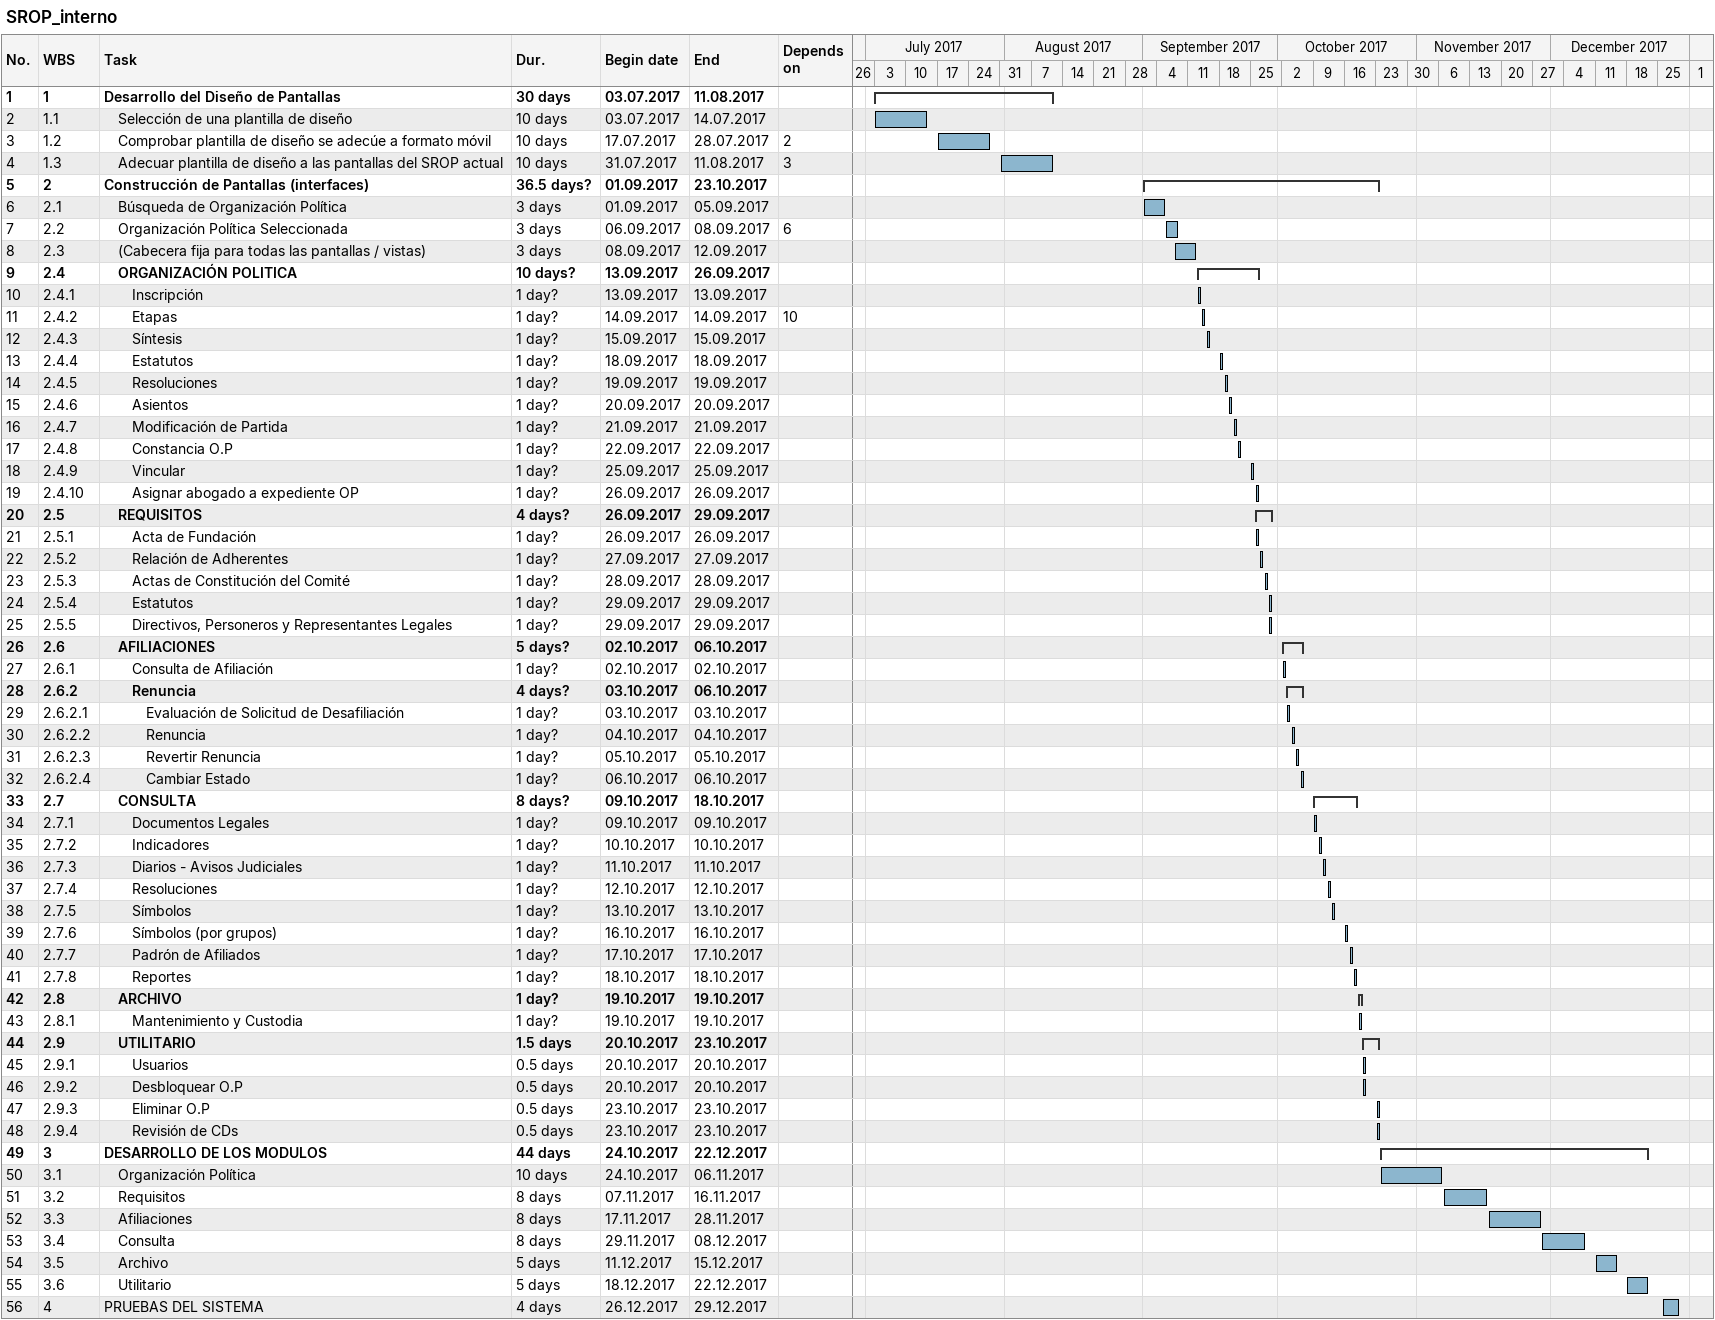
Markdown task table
SROP_interno

| ID | WBS | Task | Duration | Start | Finish | Predecessors |
|---|---|---|---|---|---|---|
| 1 | 1 | **Desarrollo del Diseño de Pantallas** | 30d | 2017-07-03 | 2017-08-11 |  |
| 2 | 1.1 | Selección de una plantilla de diseño | 10d | 2017-07-03 | 2017-07-14 |  |
| 3 | 1.2 | Comprobar plantilla de diseño se adecúe a formato móvil | 10d | 2017-07-17 | 2017-07-28 | 2 |
| 4 | 1.3 | Adecuar plantilla de diseño a las pantallas del SROP actual | 10d | 2017-07-31 | 2017-08-11 | 3 |
| 5 | 2 | **Construcción de Pantallas (interfaces)** | 36.5d? | 2017-09-01 | 2017-10-23 |  |
| 6 | 2.1 | Búsqueda de Organización Política | 3d | 2017-09-01 | 2017-09-05 |  |
| 7 | 2.2 | Organización Política Seleccionada | 3d | 2017-09-06 | 2017-09-08 | 6 |
| 8 | 2.3 | (Cabecera fija para todas las pantallas / vistas) | 3d | 2017-09-08 | 2017-09-12 |  |
| 9 | 2.4 | **ORGANIZACIÓN POLITICA** | 10d? | 2017-09-13 | 2017-09-26 |  |
| 10 | 2.4.1 | Inscripción | 1d? | 2017-09-13 | 2017-09-13 |  |
| 11 | 2.4.2 | Etapas | 1d? | 2017-09-14 | 2017-09-14 | 10 |
| 12 | 2.4.3 | Síntesis | 1d? | 2017-09-15 | 2017-09-15 |  |
| 13 | 2.4.4 | Estatutos | 1d? | 2017-09-18 | 2017-09-18 |  |
| 14 | 2.4.5 | Resoluciones | 1d? | 2017-09-19 | 2017-09-19 |  |
| 15 | 2.4.6 | Asientos | 1d? | 2017-09-20 | 2017-09-20 |  |
| 16 | 2.4.7 | Modificación de Partida | 1d? | 2017-09-21 | 2017-09-21 |  |
| 17 | 2.4.8 | Constancia O.P | 1d? | 2017-09-22 | 2017-09-22 |  |
| 18 | 2.4.9 | Vincular | 1d? | 2017-09-25 | 2017-09-25 |  |
| 19 | 2.4.10 | Asignar abogado a expediente OP | 1d? | 2017-09-26 | 2017-09-26 |  |
| 20 | 2.5 | **REQUISITOS** | 4d? | 2017-09-26 | 2017-09-29 |  |
| 21 | 2.5.1 | Acta de Fundación | 1d? | 2017-09-26 | 2017-09-26 |  |
| 22 | 2.5.2 | Relación de Adherentes | 1d? | 2017-09-27 | 2017-09-27 |  |
| 23 | 2.5.3 | Actas de Constitución del Comité | 1d? | 2017-09-28 | 2017-09-28 |  |
| 24 | 2.5.4 | Estatutos | 1d? | 2017-09-29 | 2017-09-29 |  |
| 25 | 2.5.5 | Directivos, Personeros y Representantes Legales | 1d? | 2017-09-29 | 2017-09-29 |  |
| 26 | 2.6 | **AFILIACIONES** | 5d? | 2017-10-02 | 2017-10-06 |  |
| 27 | 2.6.1 | Consulta de Afiliación | 1d? | 2017-10-02 | 2017-10-02 |  |
| 28 | 2.6.2 | **Renuncia** | 4d? | 2017-10-03 | 2017-10-06 |  |
| 29 | 2.6.2.1 | Evaluación de Solicitud de Desafiliación | 1d? | 2017-10-03 | 2017-10-03 |  |
| 30 | 2.6.2.2 | Renuncia | 1d? | 2017-10-04 | 2017-10-04 |  |
| 31 | 2.6.2.3 | Revertir Renuncia | 1d? | 2017-10-05 | 2017-10-05 |  |
| 32 | 2.6.2.4 | Cambiar Estado | 1d? | 2017-10-06 | 2017-10-06 |  |
| 33 | 2.7 | **CONSULTA** | 8d? | 2017-10-09 | 2017-10-18 |  |
| 34 | 2.7.1 | Documentos Legales | 1d? | 2017-10-09 | 2017-10-09 |  |
| 35 | 2.7.2 | Indicadores | 1d? | 2017-10-10 | 2017-10-10 |  |
| 36 | 2.7.3 | Diarios - Avisos Judiciales | 1d? | 2017-10-11 | 2017-10-11 |  |
| 37 | 2.7.4 | Resoluciones | 1d? | 2017-10-12 | 2017-10-12 |  |
| 38 | 2.7.5 | Símbolos | 1d? | 2017-10-13 | 2017-10-13 |  |
| 39 | 2.7.6 | Símbolos (por grupos) | 1d? | 2017-10-16 | 2017-10-16 |  |
| 40 | 2.7.7 | Padrón de Afiliados | 1d? | 2017-10-17 | 2017-10-17 |  |
| 41 | 2.7.8 | Reportes | 1d? | 2017-10-18 | 2017-10-18 |  |
| 42 | 2.8 | **ARCHIVO** | 1d? | 2017-10-19 | 2017-10-19 |  |
| 43 | 2.8.1 | Mantenimiento y Custodia | 1d? | 2017-10-19 | 2017-10-19 |  |
| 44 | 2.9 | **UTILITARIO** | 1.5d | 2017-10-20 | 2017-10-23 |  |
| 45 | 2.9.1 | Usuarios | 0.5d | 2017-10-20 | 2017-10-20 |  |
| 46 | 2.9.2 | Desbloquear O.P | 0.5d | 2017-10-20 | 2017-10-20 |  |
| 47 | 2.9.3 | Eliminar O.P | 0.5d | 2017-10-23 | 2017-10-23 |  |
| 48 | 2.9.4 | Revisión de CDs | 0.5d | 2017-10-23 | 2017-10-23 |  |
| 49 | 3 | **DESARROLLO DE LOS MODULOS** | 44d | 2017-10-24 | 2017-12-22 |  |
| 50 | 3.1 | Organización Política | 10d | 2017-10-24 | 2017-11-06 |  |
| 51 | 3.2 | Requisitos | 8d | 2017-11-07 | 2017-11-16 |  |
| 52 | 3.3 | Afiliaciones | 8d | 2017-11-17 | 2017-11-28 |  |
| 53 | 3.4 | Consulta | 8d | 2017-11-29 | 2017-12-08 |  |
| 54 | 3.5 | Archivo | 5d | 2017-12-11 | 2017-12-15 |  |
| 55 | 3.6 | Utilitario | 5d | 2017-12-18 | 2017-12-22 |  |
| 56 | 4 | PRUEBAS DEL SISTEMA | 4d | 2017-12-26 | 2017-12-29 |  |
